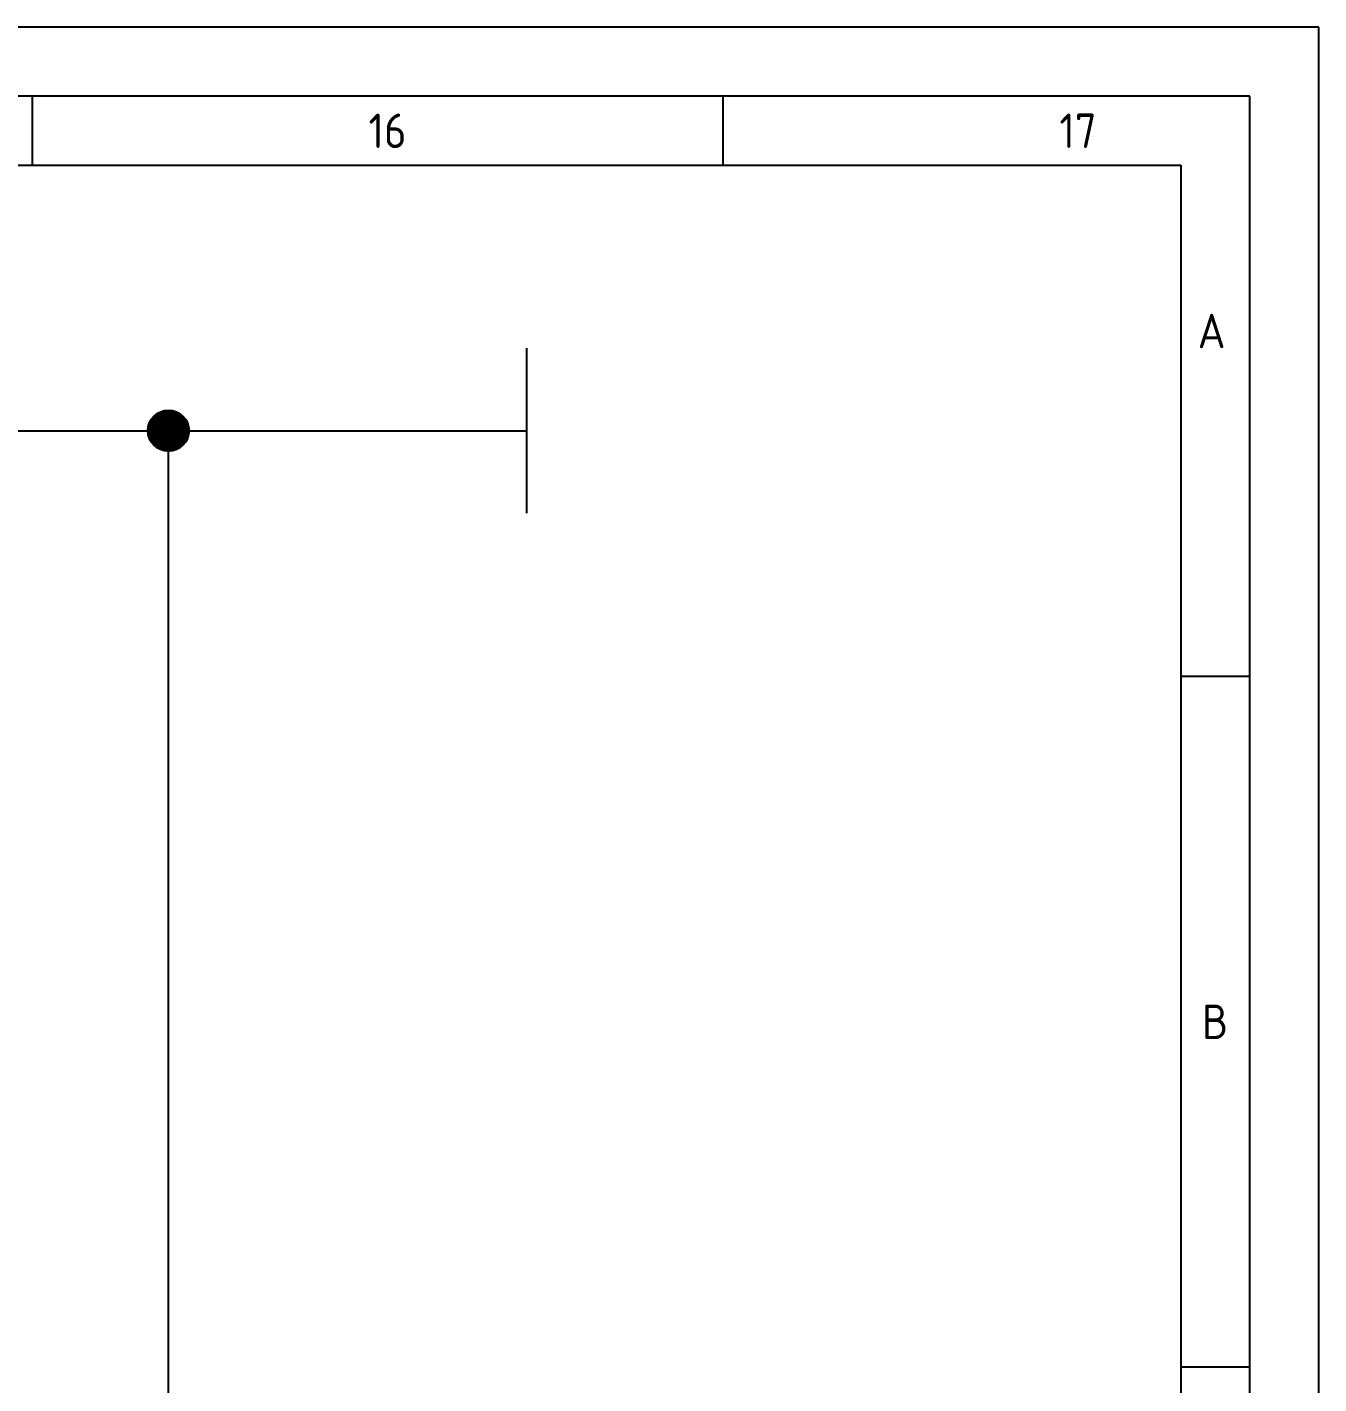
# Model space of a CAD drawing. Extents: x 0 to 34, y 0 to 22.
# Drawn here: x 30.32 to 34, y 18.134 to 22 of the extents above; entities that cross this region are included whole.
import ezdxf

# ---------------------------------------------------------------- set-up
doc = ezdxf.new("R2010")
doc.units = 0
doc.header["$LTSCALE"] = 0.375
doc.header["$MEASUREMENT"] = 0
doc.layers.get('0').update_dxf_attribs({"color": 4})
doc.layers.add('SMSTitle', color=7, linetype='Continuous')
doc.layers.add('TEXT', color=7, linetype='Continuous')
doc.styles.get("Standard").update_dxf_attribs({"font": 'isocp.shx'})

# ---------------------------------------------------------------- blocks, each defined once
blk = doc.blocks.new('V-4055-D')
at = {"layer": 'SMSTitle', "color": 7}
for p, q in [((34, 22), (0, 22)), ((34, 0), (34, 22)), ((30.3346, 21.6063), (30.3346, 21.8012)), ((32.3031, 21.6063), (32.3031, 21.8012)), ((0.3937, 21.6063), (33.6063, 21.6063)), ((33.6063, 21.6063), (33.6063, 0.1969)), ((33.8031, 20.1496), (33.6063, 20.1496)), ((33.8031, 18.1811), (33.6063, 18.1811))]:
    blk.add_line(p, q, dxfattribs=at)
at = {"layer": 'SMSTitle', "color": 4}
for p, q in [((33.8031, 21.8031), (0.1969, 21.8031)), ((33.8031, 0.1969), (33.8031, 21.8031))]:
    blk.add_line(p, q, dxfattribs=at)
at = {"layer": 'SMSTitle', "color": 7}
for s, height, p in [('16', 0.09843, (31.2922, 21.6555)), ('17', 0.09843, (33.2607, 21.6555)), ('A', 0.0984, (33.6547, 21.085)), ('B', 0.0984, (33.6667, 19.1165))]:
    blk.add_text(s, height=height, dxfattribs=at).set_placement(p)
at = {"layer": 'SMSTitle', "color": 7, "linetype": 'Continuous', "flags": 2}
blk.add_attdef('SMSTITLE-INSERT', (33.6063, 0.1969), '', height=0.1378, dxfattribs=at)

msp = doc.modelspace()

# ---------------------------------------------------------------- hatches: boundary and pattern name
at = {"layer": 'TEXT'}
h = msp.add_hatch(dxfattribs=at)
h.set_pattern_fill('ANSI31', color=4, scale=0.0009398, style=0)
h.set_pattern_definition([(45, (21.617928, 2.2890617), (-0.00210991118, 0.00210991118), [])])
edge = h.paths.add_edge_path()
edge.add_arc((30.7222, 20.8501), 0.0587, 0, 360)

# ---------------------------------------------------------------- linework, layer by layer
for p, q in [((31.7423, 21.0851), (31.7423, 20.6152)), ((14.3495, 20.8501), (31.7423, 20.8501))]:
    msp.add_line(p, q)
at = {"lineweight": -3}
msp.add_line((30.7222, 17.5625), (30.7222, 20.8501), dxfattribs=at)
at = {"layer": 'TEXT', "color": 4}
msp.add_circle((30.7222, 20.8501), 0.0587, dxfattribs=at)

# ---------------------------------------------------------------- block references
msp.add_blockref('V-4055-D', (0, 0))

doc.saveas('drawing.dxf')
